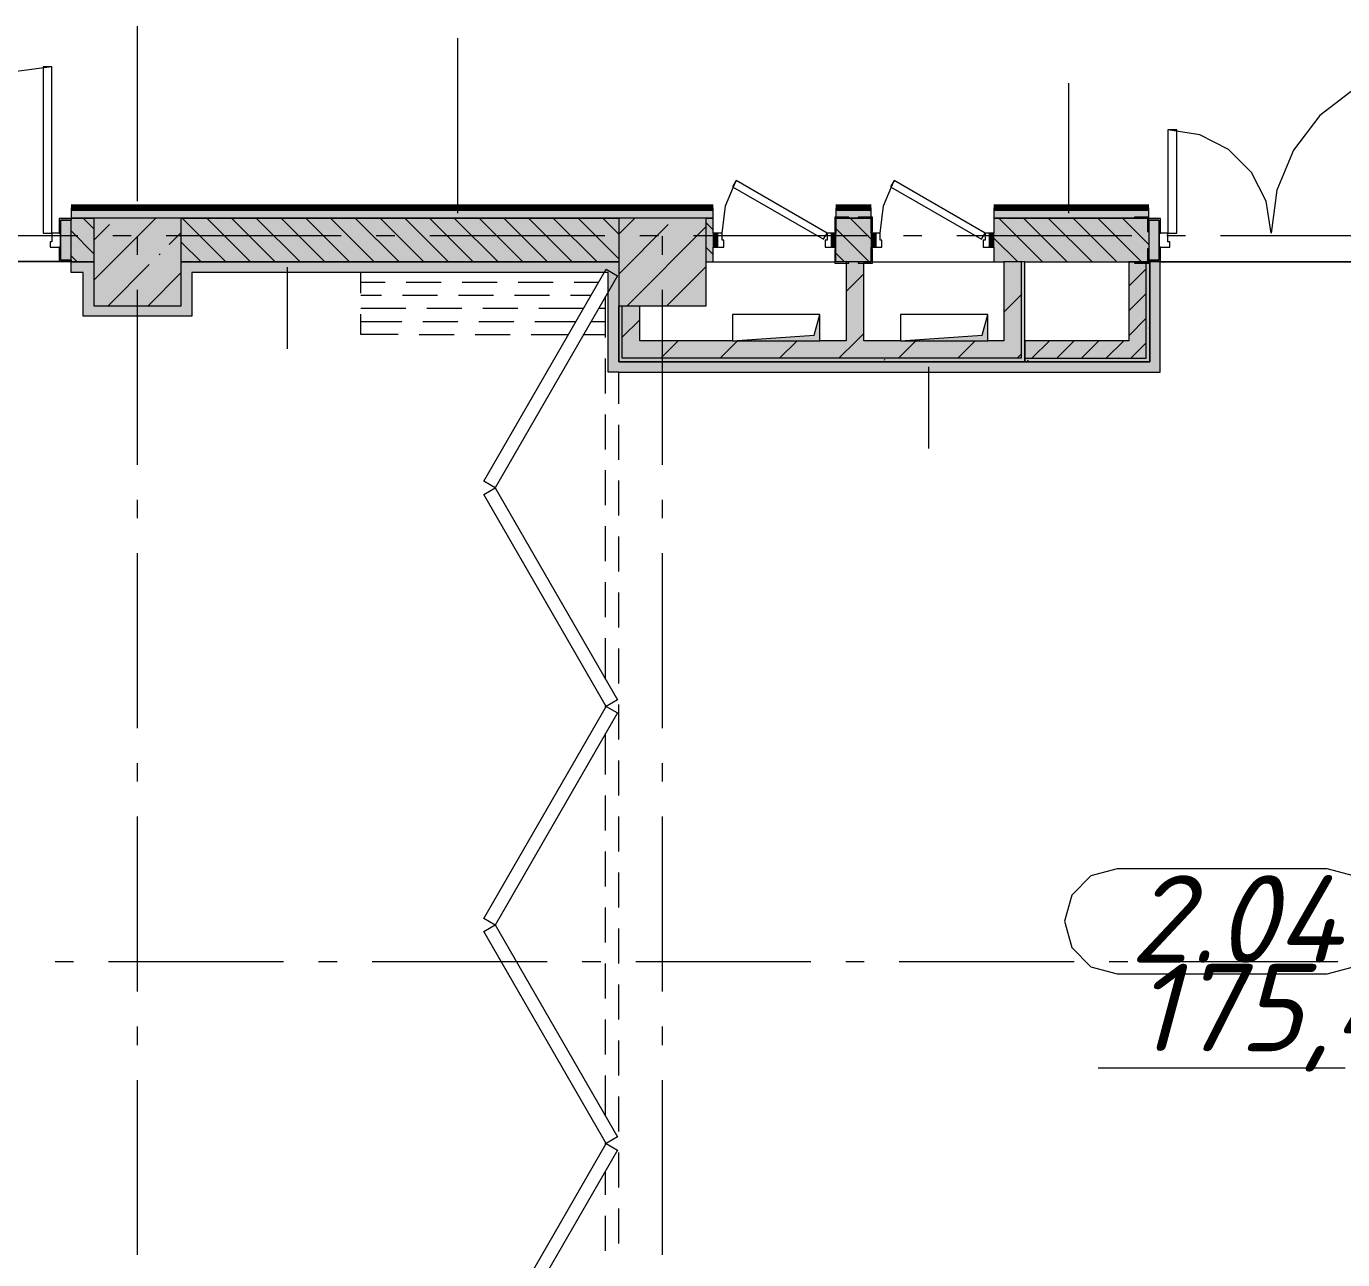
# Model space of a CAD drawing. Header units: millimetres. Extents: x -537608 to 253996, y -217170 to 186033.
# Drawn here: x -340497 to -332975, y -54254 to -47204 of the extents above; entities that cross this region are included whole.
import ezdxf

# ---------------------------------------------------------------- set-up
doc = ezdxf.new("R2010")
doc.units = ezdxf.units.MM
doc.layers.add('16) Лак 1.6м', color=160, linetype='Continuous', lineweight=90)
doc.layers.add('PDF _Геометрия', color=7, linetype='Continuous')
doc.layers.add('PDF _Текст', color=7, linetype='Continuous')
doc.layers.add('PDF _Сплошная заливка', color=7, linetype='Continuous', true_color=0xffffff)
doc.styles.add('PDF ISOCPEUR Italic', font='isocpeui.ttf')

msp = doc.modelspace()

# ---------------------------------------------------------------- hatches: boundary and pattern name
at = {"layer": 'PDF _Сплошная заливка', "true_color": 0xff7d7d, "transparency": 33554559}
h = msp.add_hatch(color=11, dxfattribs=at)
h.paths.add_polyline_path([(-327611.3638, -48300.6672), (-327458.362, -48300.6672), (-327458.362, -48240.6687), (-332323.2166, -48240.6687), (-332323.2166, -48300.6672), (-328111.3659, -48300.6672)], flags=0)
h.paths.add_polyline_path([(-335871.3629, -48300.6672), (-335668.3652, -48300.6672), (-335668.3652, -48240.6687), (-335871.3629, -48240.6687)], flags=0)
h.paths.add_polyline_path([(-334968.3622, -48300.6672), (-334083.2137, -48300.6672), (-334083.2137, -48240.6687), (-334968.3622, -48240.6687)], flags=0)
h.paths.add_polyline_path([(-340241.3696, -48300.6672), (-336571.3659, -48300.6672), (-336571.3659, -48240.6687), (-340241.3696, -48240.6687)], flags=0)
h.paths.add_polyline_path([(-343207.736, -48300.6672), (-342001.3667, -48300.6672), (-342001.3667, -48240.6687), (-349211.37, -48240.6687), (-349211.37, -48300.6672), (-344883.6905, -48300.6672)], flags=0)
h.paths.add_polyline_path([(-350411.3665, -48300.6672), (-350411.3665, -48240.6687), (-351931.3695, -48240.6687), (-351931.3695, -48292.669), (-351926.3661, -48292.669), (-351926.3661, -48300.6672), (-351011.3691, -48300.6672)], flags=0)
h.paths.add_polyline_path([(-353263.4714, -48300.6672), (-353086.3694, -48300.6672), (-353086.3694, -48292.669), (-353081.3659, -48292.669), (-353081.3659, -48240.6687), (-353861.3726, -48240.6687), (-353861.3726, -48292.669), (-353856.3692, -48292.669), (-353856.3692, -48300.6672)], flags=0)
h.paths.add_polyline_path([(-355016.3724, -48300.6672), (-355016.3724, -48292.669), (-355011.369, -48292.669), (-355011.369, -48240.6687), (-355846.0263, -48240.6687), (-355846.0263, -48300.6672), (-355511.3711, -48300.6672)], flags=0)
at = {"layer": 'PDF _Сплошная заливка', "transparency": 33554559}
h = msp.add_hatch(color=256, dxfattribs=at)
h.paths.add_polyline_path([(-332321.2186, -48550.6683), (-331111.3615, -48550.6683), (-331111.3615, -48300.6672), (-332321.2186, -48303.029), (-332323.2166, -48550.6683)], flags=0)
h.paths.add_polyline_path([(-334085.2203, -48550.6683), (-334085.2203, -48548.6682), (-334085.2203, -48300.6672), (-334968.3622, -48300.6672), (-334968.3622, -48550.6683), (-334791.3635, -48550.6683)], flags=0)
h.paths.add_polyline_path([(-335668.3652, -48550.6683), (-335668.3652, -48300.6672), (-335871.3629, -48300.6672), (-335871.3629, -48550.6683), (-335711.364, -48550.6683)], flags=0)
h.paths.add_polyline_path([(-336571.3659, -48550.6683), (-336571.3659, -48300.6672), (-336611.3678, -48304.0236), (-336611.3678, -48550.6683)], flags=0)
h.paths.add_polyline_path([(-337111.3699, -48550.6683), (-337111.3699, -48300.6672), (-339611.3634, -48300.6672), (-339611.3634, -48550.6683), (-338179.864, -48550.6683)], flags=0)
h.paths.add_polyline_path([(-340239.363, -48550.6683), (-340111.3655, -48550.6683), (-340111.3655, -48300.6672), (-340239.363, -48304.5145), (-340241.3696, -48550.6683)], flags=0)
h.paths.add_polyline_path([(-342003.3647, -48550.6683), (-342003.3647, -48548.6682), (-342003.3647, -48300.6672), (-345611.3719, -48300.6672), (-345611.3719, -48550.6683), (-342369.7545, -48550.6683)], flags=0)
at = {"layer": 'PDF _Сплошная заливка', "true_color": 0xff7d7d, "transparency": 33554559}
h = msp.add_hatch(color=11, dxfattribs=at)
h.paths.add_polyline_path([(-340111.3655, -48610.669), (-340111.3655, -48550.6683), (-340241.3696, -48550.6683), (-340241.3696, -48610.669), (-340171.3641, -48610.669)], flags=0)
h.paths.add_polyline_path([(-342646.1336, -48610.669), (-342001.3667, -48610.669), (-342001.3667, -48550.6683), (-342646.1336, -48550.6683)], flags=0)
for points in [[(-337171.3685, -48610.669), (-337111.3699, -48610.669), (-337111.3699, -48550.6683), (-339551.3649, -48550.6683), (-339551.3649, -48610.669), (-338179.864, -48610.669)], [(-334017.3075, -49180.668), (-334017.3075, -49120.6673), (-337111.3699, -49120.6673), (-337111.3699, -49180.668), (-334827.9551, -49180.668)]]:
    msp.add_hatch(color=11, dxfattribs=at).paths.add_polyline_path(points)
at = {"layer": 'PDF _Сплошная заливка', "transparency": 33554559}
for points in [[(-334811.3688, -49000.668), (-334811.3688, -48550.6683), (-334911.3692, -48550.6683), (-334911.3692, -49000.668), (-334827.9551, -49000.668)], [(-334097.3112, -49100.6685), (-334077.306, -49100.6685), (-334077.306, -48550.6683), (-334097.3112, -48550.6683), (-334097.3112, -49000.668)], [(-334811.3688, -49100.6685), (-334811.3688, -49000.668), (-337091.3647, -49000.668), (-337091.3647, -49100.6685), (-334827.9551, -49100.6685)], [(-334791.3635, -49120.6673), (-334791.3635, -49100.6685), (-337111.3699, -49100.6685), (-337111.3699, -49120.6673), (-334827.9551, -49120.6673)]]:
    msp.add_hatch(color=256, dxfattribs=at).paths.add_polyline_path(points)

# ---------------------------------------------------------------- linework, layer by layer
at = {"layer": '16) Лак 1.6м'}
for p, q in [((-336571.3659, -48240.6687), (-340241.3696, -48240.6687)), ((-335668.3652, -48240.6687), (-335871.3629, -48240.6687)), ((-334083.2137, -48240.6687), (-334968.3622, -48240.6687))]:
    msp.add_line(p, q, dxfattribs=at)
at = {"layer": 'PDF _Геометрия', "color": 253, "lineweight": 9, "true_color": 0xaaaaaa}
for p, q in [((-339861.3645, -48203.5001), (-339861.3645, -47203.5001)), ((-340202.7197, -48400.6676), (-341202.7154, -48400.6676)), ((-339896.8882, -48400.6676), (-340002.7189, -48400.6676)), ((-339861.3645, -48509.3337), (-339861.3645, -48403.5009)), ((-338696.8831, -48400.6676), (-339696.8874, -48400.6676)), ((-338391.0516, -48400.6676), (-338496.8822, -48400.6676)), ((-337191.0465, -48400.6676), (-338191.0507, -48400.6676)), ((-336885.215, -48400.6676), (-336991.0543, -48400.6676)), ((-336861.3689, -48509.3337), (-336861.3689, -48403.5009)), ((-335685.2185, -48400.6676), (-336685.2142, -48400.6676)), ((-335379.387, -48400.6676), (-335485.2176, -48400.6676)), ((-334179.3819, -48400.6676), (-335179.3861, -48400.6676)), ((-333873.5504, -48400.6676), (-333979.3811, -48400.6676)), ((-332673.5453, -48400.6676), (-333673.5496, -48400.6676)), ((-334083.2137, -48550.6683), (-334075.2133, -48550.6683)), ((-339861.3645, -49709.3345), (-339861.3645, -48709.3324)), ((-336861.3689, -49709.3345), (-336861.3689, -48709.3324)), ((-335962.1057, -48850.6674), (-336462.0992, -48850.6674)), ((-336462.0992, -48850.6674), (-336462.0992, -49000.668)), ((-335994.6066, -48968.1692), (-335962.1057, -48850.6674)), ((-335962.1057, -49000.668), (-335962.1057, -48850.6674)), ((-335002.1033, -48850.6674), (-335502.1054, -48850.6674)), ((-335502.1054, -48850.6674), (-335502.1054, -49000.668)), ((-335034.6043, -48968.1692), (-335002.1033, -48850.6674)), ((-335002.1033, -49000.668), (-335002.1033, -48850.6674)), ((-336462.0992, -49000.668), (-335994.6066, -48968.1692)), ((-336462.0992, -49000.668), (-335962.1057, -49000.668)), ((-335502.1054, -49000.668), (-335034.6043, -48968.1692)), ((-335502.1054, -49000.668), (-335002.1033, -49000.668)), ((-339861.3645, -50015.166), (-339861.3645, -49909.3354)), ((-336861.3689, -50015.166), (-336861.3689, -49909.3354)), ((-339861.3645, -51215.1668), (-339861.3645, -50215.1668)), ((-336861.3689, -51215.1668), (-336861.3689, -50215.1668)), ((-339861.3645, -51521.0026), (-339861.3645, -51415.1677)), ((-336861.3689, -51521.0026), (-336861.3689, -51415.1677)), ((-339861.3645, -52720.9992), (-339861.3645, -51720.9992)), ((-336861.3689, -52720.9992), (-336861.3689, -51720.9992)), ((-334263.5624, -52019.6398), (-334413.5631, -52059.8311)), ((-333063.5659, -52019.6398), (-334263.5624, -52019.6398)), ((-332913.5653, -52059.8311), (-333063.5659, -52019.6398)), ((-334413.5631, -52059.8311), (-334523.3723, -52169.6404)), ((-334523.3723, -52169.6404), (-334563.5637, -52319.6411)), ((-334563.5637, -52319.6411), (-334523.3723, -52469.6417)), ((-334523.3723, -52469.6417), (-334413.5631, -52579.4467)), ((-340226.4625, -52550.6703), (-340332.2931, -52550.6703)), ((-339026.466, -52550.6703), (-340026.4617, -52550.6703)), ((-338720.6259, -52550.6703), (-338826.4651, -52550.6703)), ((-337520.6294, -52550.6703), (-338520.6336, -52550.6703)), ((-337214.7979, -52550.6703), (-337320.6285, -52550.6703)), ((-336014.7928, -52550.6703), (-337014.7971, -52550.6703)), ((-335708.9613, -52550.6703), (-335814.7919, -52550.6703)), ((-334508.9648, -52550.6703), (-335508.9604, -52550.6703)), ((-334203.1246, -52550.6703), (-334308.9639, -52550.6703)), ((-333003.1282, -52550.6703), (-334003.1325, -52550.6703)), ((-334413.5631, -52579.4467), (-334263.5624, -52619.6424)), ((-334263.5624, -52619.6424), (-333063.5659, -52619.6424)), ((-333063.5659, -52619.6424), (-332913.5653, -52579.4467)), ((-339861.3645, -53026.835), (-339861.3645, -52921)), ((-336861.3689, -53026.835), (-336861.3689, -52921)), ((-334372.6052, -53157.6743), (-332959.6901, -53157.6743)), ((-339861.3645, -54226.8357), (-339861.3645, -53226.8358)), ((-336861.3689, -54226.8357), (-336861.3689, -53226.8358))]:
    msp.add_line(p, q, dxfattribs=at)
at = {"layer": 'PDF _Геометрия', "lineweight": 9}
for p, q in [((-338031.0346, -48270.668), (-338031.0346, -47270.668)), ((-340351.3683, -47435.6683), (-340597.2443, -47468.0379)), ((-340351.3683, -47435.6683), (-340401.3685, -47435.6683)), ((-340401.3685, -47435.6683), (-340401.3685, -48385.668)), ((-340351.3683, -48385.668), (-340351.3683, -47435.6683)), ((-334539.0975, -48270.668), (-334539.0975, -47527.6554)), ((-332908.2173, -47562.9444), (-333104.9715, -47713.9161)), ((-333104.9715, -47713.9161), (-333255.9453, -47910.6681)), ((-333973.215, -47795.6681), (-333973.215, -48385.668)), ((-333923.2148, -47795.6681), (-333973.215, -47795.6681)), ((-333790.8942, -47824.5456), (-333973.215, -47795.6681)), ((-333923.2148, -48385.668), (-333923.2148, -47795.6681)), ((-333626.4257, -47908.3472), (-333790.8942, -47824.5456)), ((-333495.8964, -48038.8744), (-333626.4257, -47908.3472)), ((-333255.9453, -47910.6681), (-333350.8475, -48139.7898)), ((-333412.0948, -48203.3472), (-333495.8964, -48038.8744)), ((-336500.9213, -48230.3776), (-336440.983, -48085.6689)), ((-336440.983, -48085.6689), (-336460.9797, -48120.3099)), ((-336460.9797, -48120.3099), (-335941.3684, -48420.309)), ((-335921.3631, -48385.668), (-336440.983, -48085.6689)), ((-335597.9205, -48230.3776), (-335537.9822, -48085.6689)), ((-335537.9822, -48085.6689), (-335557.9789, -48120.3099)), ((-335557.9789, -48120.3099), (-335038.3677, -48420.309)), ((-335018.3624, -48385.668), (-335537.9822, -48085.6689)), ((-333350.8475, -48139.7898), (-333383.2193, -48385.668)), ((-333383.2193, -48385.668), (-333412.0948, -48203.3472)), ((-340241.3696, -48240.6687), (-340241.3696, -48300.6672)), ((-336571.3659, -48300.6672), (-336571.3659, -48240.6687)), ((-336521.3657, -48385.668), (-336500.9213, -48230.3776)), ((-335871.3629, -48240.6687), (-335871.3629, -48300.6672)), ((-335668.3652, -48300.6672), (-335668.3652, -48240.6687)), ((-335618.3649, -48385.668), (-335597.9205, -48230.3776)), ((-334968.3622, -48240.6687), (-334968.3622, -48300.6672)), ((-334083.2137, -48300.6672), (-334083.2137, -48240.6687)), ((-340239.363, -48302.6673), (-340309.3685, -48302.6673)), ((-340309.3685, -48302.6673), (-340309.3685, -48385.668)), ((-340301.3681, -48385.668), (-340301.3681, -48310.6677)), ((-340301.3681, -48310.6677), (-340239.363, -48310.6677)), ((-340241.3696, -48310.6677), (-340301.3681, -48310.6677)), ((-340301.3681, -48310.6677), (-340301.3681, -48540.6678)), ((-340241.3696, -48300.6672), (-340111.3655, -48300.6672)), ((-340111.3655, -48300.6672), (-340241.3696, -48300.6672)), ((-340241.3696, -48540.6678), (-340241.3696, -48310.6677)), ((-340239.363, -48310.6677), (-340239.363, -48302.6673)), ((-340111.3655, -48361.9059), (-340172.6042, -48300.6672)), ((-340111.3655, -48654.3782), (-339757.6524, -48300.6672)), ((-339611.3634, -48300.6672), (-340111.3655, -48300.6672)), ((-340111.3655, -48300.6672), (-340111.3655, -48800.6672)), ((-340111.3655, -48426.2792), (-340022.1902, -48337.0995)), ((-339611.3634, -48800.6672), (-339611.3634, -48300.6672)), ((-337111.3699, -48300.6672), (-339611.3634, -48300.6672)), ((-339611.3634, -48300.6672), (-337111.3699, -48300.6672)), ((-339356.9186, -48550.6683), (-339606.9198, -48300.6672)), ((-339215.4954, -48550.6683), (-339465.4965, -48300.6672)), ((-339074.0721, -48550.6683), (-339324.0732, -48300.6672)), ((-338932.6574, -48550.6683), (-339182.6499, -48300.6672)), ((-338791.2342, -48550.6683), (-339041.2353, -48300.6672)), ((-338649.8109, -48550.6683), (-338899.812, -48300.6672)), ((-338508.3876, -48550.6683), (-338758.3887, -48300.6672)), ((-338366.9644, -48550.6683), (-338616.9654, -48300.6672)), ((-338225.5497, -48550.6683), (-338475.5508, -48300.6672)), ((-338084.1264, -48550.6683), (-338334.1275, -48300.6672)), ((-337942.7032, -48550.6683), (-338192.7042, -48300.6672)), ((-337801.2799, -48550.6683), (-338051.281, -48300.6672)), ((-337659.8653, -48550.6683), (-337909.8577, -48300.6672)), ((-337518.442, -48550.6683), (-337768.443, -48300.6672)), ((-337377.0187, -48550.6683), (-337627.0197, -48300.6672)), ((-337235.5954, -48550.6683), (-337485.5965, -48300.6672)), ((-337111.3699, -48533.4769), (-337344.1732, -48300.6672)), ((-337111.3699, -48392.0558), (-337202.7585, -48300.6672)), ((-337111.3699, -48391.5607), (-337020.4722, -48300.6672)), ((-336611.3678, -48300.6672), (-337111.3699, -48300.6672)), ((-337111.3699, -48300.6672), (-337111.3699, -48800.6672)), ((-337111.3699, -48619.6597), (-336828.8076, -48337.0995)), ((-337064.2806, -48800.6672), (-336611.3678, -48347.7566)), ((-336611.3678, -48800.6672), (-336611.3678, -48300.6672)), ((-336571.3659, -48300.6672), (-336611.3678, -48300.6672)), ((-336611.3678, -48300.6672), (-336571.3659, -48300.6672)), ((-336571.3659, -48366.3711), (-336611.3678, -48326.3713)), ((-336571.3659, -48385.668), (-336571.3659, -48300.6672)), ((-335668.3652, -48300.6672), (-335871.3629, -48300.6672)), ((-335871.3629, -48300.6672), (-335871.3629, -48385.668)), ((-335871.3629, -48300.6672), (-335668.3652, -48300.6672)), ((-335679.9653, -48550.6683), (-335871.3629, -48359.2641)), ((-335668.3652, -48420.843), (-335788.5431, -48300.6672)), ((-335668.3652, -48385.668), (-335668.3652, -48300.6672)), ((-334968.3622, -48300.6672), (-334083.2137, -48300.6672)), ((-334083.2137, -48300.6672), (-334968.3622, -48300.6672)), ((-334968.3622, -48300.6672), (-334968.3622, -48385.668)), ((-334690.011, -48550.6683), (-334940.0121, -48300.6672)), ((-334548.5877, -48550.6683), (-334798.5888, -48300.6672)), ((-334407.1731, -48550.6683), (-334657.1656, -48300.6672)), ((-334265.7498, -48550.6683), (-334515.7509, -48300.6672)), ((-334124.3265, -48550.6683), (-334374.3276, -48300.6672)), ((-334083.2137, -48450.3557), (-334232.9044, -48300.6672)), ((-334085.2203, -48306.9344), (-334091.4811, -48300.6672)), ((-334015.2148, -48302.6673), (-334085.2203, -48302.6673)), ((-334085.2203, -48302.6673), (-334085.2203, -48310.6677)), ((-334085.2203, -48310.6677), (-334023.2152, -48310.6677)), ((-334023.2152, -48310.6677), (-334083.2137, -48310.6677)), ((-334083.2137, -48310.6677), (-334083.2137, -48540.6678)), ((-334023.2152, -48310.6677), (-334023.2152, -48385.668)), ((-334023.2152, -48540.6678), (-334023.2152, -48310.6677)), ((-334015.2148, -48385.668), (-334015.2148, -48302.6673)), ((-340401.3685, -48385.668), (-340351.3683, -48385.668)), ((-340351.3683, -48435.6682), (-340361.3666, -48435.6682)), ((-340361.3666, -48435.6682), (-340361.3666, -48465.6675)), ((-340351.3683, -48385.668), (-340351.3683, -48435.6682)), ((-340301.3681, -48385.668), (-340351.3683, -48385.668)), ((-340309.3685, -48385.668), (-340301.3681, -48385.668)), ((-340301.3681, -48465.6675), (-340301.3681, -48385.668)), ((-340111.3655, -48503.327), (-340241.3696, -48373.3272)), ((-339680.0427, -48451.148), (-339611.3634, -48382.4773)), ((-339498.3419, -48550.6683), (-339611.3634, -48437.6403)), ((-336546.3658, -48385.668), (-336571.3659, -48385.668)), ((-336571.3659, -48385.668), (-336571.3659, -48465.6675)), ((-336521.3657, -48385.668), (-336546.3658, -48385.668)), ((-336546.3658, -48385.668), (-336546.3658, -48465.6675)), ((-336546.3658, -48465.6675), (-336546.3658, -48385.668)), ((-336521.3657, -48425.6677), (-336521.3657, -48385.668)), ((-336511.3674, -48425.6677), (-336521.3657, -48425.6677)), ((-336511.3674, -48465.6675), (-336511.3674, -48425.6677)), ((-335941.3684, -48420.309), (-335921.3631, -48385.668)), ((-335921.3631, -48425.6677), (-335931.3701, -48425.6677)), ((-335931.3701, -48425.6677), (-335931.3701, -48465.6675)), ((-335921.3631, -48385.668), (-335921.3631, -48425.6677)), ((-335896.363, -48385.668), (-335921.3631, -48385.668)), ((-335896.363, -48465.6675), (-335896.363, -48385.668)), ((-335871.3629, -48385.668), (-335896.363, -48385.668)), ((-335896.363, -48385.668), (-335896.363, -48465.6675)), ((-335871.3629, -48465.6675), (-335871.3629, -48385.668)), ((-335643.365, -48385.668), (-335668.3652, -48385.668)), ((-335668.3652, -48385.668), (-335668.3652, -48465.6675)), ((-335618.3649, -48385.668), (-335643.365, -48385.668)), ((-335643.365, -48385.668), (-335643.365, -48465.6675)), ((-335643.365, -48465.6675), (-335643.365, -48385.668)), ((-335618.3649, -48425.6677), (-335618.3649, -48385.668)), ((-335608.3667, -48425.6677), (-335618.3649, -48425.6677)), ((-335608.3667, -48465.6675), (-335608.3667, -48425.6677)), ((-335038.3677, -48420.309), (-335018.3624, -48385.668)), ((-335018.3624, -48425.6677), (-335028.3693, -48425.6677)), ((-335028.3693, -48425.6677), (-335028.3693, -48465.6675)), ((-335018.3624, -48385.668), (-335018.3624, -48425.6677)), ((-334993.3623, -48385.668), (-335018.3624, -48385.668)), ((-334993.3623, -48465.6675), (-334993.3623, -48385.668)), ((-334968.3622, -48385.668), (-334993.3623, -48385.668)), ((-334993.3623, -48385.668), (-334993.3623, -48465.6675)), ((-334968.3622, -48465.6675), (-334968.3622, -48385.668)), ((-334831.4343, -48550.6683), (-334968.3622, -48413.7361)), ((-333973.215, -48385.668), (-334023.2152, -48385.668)), ((-334023.2152, -48385.668), (-334023.2152, -48465.6675)), ((-334023.2152, -48385.668), (-334015.2148, -48385.668)), ((-333973.215, -48385.668), (-333923.2148, -48385.668)), ((-333973.215, -48435.6682), (-333973.215, -48385.668)), ((-333963.2167, -48435.6682), (-333973.215, -48435.6682)), ((-333963.2167, -48465.6675), (-333963.2167, -48435.6682)), ((-340361.3666, -48465.6675), (-340301.3681, -48465.6675)), ((-340301.3681, -48465.6675), (-340309.3685, -48465.6675)), ((-340309.3685, -48465.6675), (-340309.3685, -48548.6682)), ((-340301.3681, -48540.6678), (-340301.3681, -48465.6675)), ((-340205.4496, -48550.6683), (-340241.3696, -48514.7484)), ((-339737.0615, -48508.1733), (-339732.325, -48503.4325)), ((-336571.3659, -48507.7922), (-336611.3678, -48467.7924)), ((-336571.3659, -48465.6675), (-336546.3658, -48465.6675)), ((-336571.3659, -48550.6683), (-336571.3659, -48465.6675)), ((-336546.3658, -48465.6675), (-336511.3674, -48465.6675)), ((-335931.3701, -48465.6675), (-335896.363, -48465.6675)), ((-335896.363, -48465.6675), (-335871.3629, -48465.6675)), ((-335871.3629, -48550.6683), (-335871.3629, -48465.6675)), ((-335821.38, -48550.6683), (-335871.3629, -48500.6853)), ((-335668.3652, -48465.6675), (-335643.365, -48465.6675)), ((-335668.3652, -48550.6683), (-335668.3652, -48465.6675)), ((-335643.365, -48465.6675), (-335608.3667, -48465.6675)), ((-335028.3693, -48465.6675), (-334993.3623, -48465.6675)), ((-334993.3623, -48465.6675), (-334968.3622, -48465.6675)), ((-334968.3622, -48465.6675), (-334968.3622, -48550.6683)), ((-334023.2152, -48465.6675), (-333963.2167, -48465.6675)), ((-334015.2148, -48465.6675), (-334023.2152, -48465.6675)), ((-334023.2152, -48465.6675), (-334023.2152, -48540.6678)), ((-334015.2148, -48548.6682), (-334015.2148, -48465.6675)), ((-340309.3685, -48548.6682), (-340239.363, -48548.6682)), ((-340239.363, -48540.6678), (-340301.3681, -48540.6678)), ((-340301.3681, -48540.6678), (-340241.3696, -48540.6678)), ((-340241.3696, -48610.669), (-340241.3696, -48550.6683)), ((-340241.3696, -48550.6683), (-340111.3655, -48550.6683)), ((-340111.3655, -48550.6683), (-340241.3696, -48550.6683)), ((-340239.363, -48548.6682), (-340239.363, -48540.6678)), ((-340029.5619, -48800.6672), (-339794.089, -48565.1986)), ((-339551.3649, -48550.6683), (-339611.3634, -48550.6683)), ((-339611.3634, -48550.6683), (-339551.3649, -48550.6683)), ((-339551.3649, -48550.6683), (-337111.3699, -48550.6683)), ((-337111.3699, -48550.6683), (-339551.3649, -48550.6683)), ((-339005.9095, -48580.6676), (-339005.9095, -49046.8188)), ((-337883.1697, -49804.0731), (-337183.0203, -48591.7229)), ((-337183.0203, -48591.7229), (-337118.0786, -48629.2296)), ((-336836.1793, -48800.6672), (-336611.3678, -48575.8557)), ((-336611.3678, -48550.6683), (-336571.3659, -48550.6683)), ((-335811.3644, -48550.6683), (-335871.3629, -48550.6683)), ((-335711.364, -48550.6683), (-335811.3644, -48550.6683)), ((-335811.3644, -48550.6683), (-335811.3644, -49000.668)), ((-335711.364, -49000.668), (-335711.364, -48550.6683)), ((-335711.364, -48550.6683), (-335668.3652, -48550.6683)), ((-334968.3622, -48550.6683), (-334911.3692, -48550.6683)), ((-334811.3688, -48550.6683), (-334911.3692, -48550.6683)), ((-334911.3692, -48550.6683), (-334911.3692, -49000.668)), ((-334791.3635, -48550.6683), (-334811.3688, -48550.6683)), ((-334811.3688, -48550.6683), (-334811.3688, -49000.668)), ((-334791.3635, -48550.6683), (-334083.2137, -48550.6683)), ((-334791.3635, -49000.668), (-334791.3635, -48550.6683)), ((-334097.3112, -48550.6683), (-334197.3117, -48550.6683)), ((-334197.3117, -48550.6683), (-334197.3117, -49000.668)), ((-334197.3117, -48689.1829), (-334097.3112, -48589.1825)), ((-334077.306, -48550.6683), (-334097.3112, -48550.6683)), ((-334097.3112, -49000.668), (-334097.3112, -48550.6683)), ((-334085.2203, -48540.6678), (-334085.2203, -48548.6682)), ((-334023.2152, -48540.6678), (-334085.2203, -48540.6678)), ((-334085.2203, -48548.6682), (-334015.2148, -48548.6682)), ((-334083.2137, -48540.6678), (-334023.2152, -48540.6678)), ((-334077.306, -49000.668), (-334077.306, -48550.6683)), ((-334017.3075, -48550.6683), (-334077.306, -48550.6683)), ((-334077.306, -48550.6683), (-334077.306, -49120.6673)), ((-334017.3075, -49120.6673), (-334017.3075, -48550.6683)), ((-340171.3641, -48610.669), (-340241.3696, -48610.669)), ((-340171.3641, -48860.6679), (-340171.3641, -48610.669)), ((-339801.4607, -48800.6672), (-339611.3634, -48610.5764)), ((-337171.3685, -48610.669), (-339551.3649, -48610.669)), ((-339551.3649, -48610.669), (-339551.3649, -48800.6672)), ((-338585.5237, -48728.0825), (-338585.5237, -48610.669)), ((-338585.5237, -48665.4982), (-338445.5731, -48665.4982)), ((-338325.576, -48665.4982), (-338125.5751, -48665.4982)), ((-338005.578, -48665.4982), (-337805.5772, -48665.4982)), ((-337118.0786, -48629.2296), (-337818.2193, -49841.5819)), ((-337685.5801, -48665.4982), (-337485.5793, -48665.4982)), ((-337365.5736, -48665.4982), (-337225.6315, -48665.4982)), ((-337171.3685, -49180.668), (-337171.3685, -48610.669)), ((-335811.3644, -48719.32), (-335711.364, -48619.3196)), ((-338585.5237, -48740.4986), (-338467.2317, -48740.4986)), ((-338347.2347, -48740.4986), (-338147.2339, -48740.4986)), ((-338027.2368, -48740.4986), (-337827.2359, -48740.4986)), ((-337707.2302, -48740.4986), (-337507.2294, -48740.4986)), ((-337387.2324, -48740.4986), (-337268.9404, -48740.4986)), ((-334911.3692, -48837.5538), (-334811.3688, -48737.5534)), ((-334197.3117, -48830.604), (-334097.3112, -48730.6036)), ((-340111.3655, -48800.6672), (-339611.3634, -48800.6672)), ((-339551.3649, -48800.6672), (-339551.3649, -48860.6679)), ((-338585.5237, -48815.4989), (-338328.8915, -48815.4989)), ((-338208.8858, -48815.4989), (-338008.8936, -48815.4989)), ((-337888.8879, -48815.4989), (-337688.887, -48815.4989)), ((-337568.89, -48815.4989), (-337312.2578, -48815.4989)), ((-337225.6488, -48815.4989), (-337186.3703, -48815.4989)), ((-337186.3703, -48981.5799), (-337186.3703, -48747.4806)), ((-337111.3699, -48800.6672), (-336611.3678, -48800.6672)), ((-337111.3699, -49000.668), (-337111.3699, -48800.6672)), ((-337111.3699, -48800.6672), (-337111.3699, -49120.6673)), ((-337091.3647, -49000.668), (-337091.3647, -48800.6672)), ((-336991.3643, -49000.668), (-336991.3643, -48800.6672)), ((-340111.3655, -48860.6679), (-340171.3641, -48860.6679)), ((-339551.3649, -48860.6679), (-340111.3655, -48860.6679)), ((-338585.5237, -48965.4974), (-338585.5237, -48848.0839)), ((-338585.5237, -48890.4971), (-338350.5503, -48890.4971)), ((-338230.5446, -48890.4971), (-338030.5437, -48890.4971)), ((-337910.5466, -48890.4971), (-337710.5458, -48890.4971)), ((-337590.5488, -48890.4971), (-337355.5667, -48890.4971)), ((-337268.9576, -48890.4971), (-337186.3703, -48890.4971)), ((-337091.3647, -48981.0869), (-336991.3643, -48881.0865)), ((-334197.3117, -48972.0251), (-334097.3112, -48872.0269)), ((-338372.2003, -48965.4974), (-338585.5237, -48965.4974)), ((-338252.2033, -48965.4974), (-338052.2024, -48965.4974)), ((-337932.2054, -48965.4974), (-337732.2045, -48965.4974)), ((-337612.1988, -48965.4974), (-337398.8841, -48965.4974)), ((-337312.2751, -48965.4974), (-337186.3703, -48965.4974)), ((-335753.3035, -49000.668), (-335711.364, -48958.7328)), ((-337111.3699, -49100.6685), (-337111.3699, -49000.668)), ((-337091.3647, -49100.6685), (-337091.3647, -49000.668)), ((-336462.0992, -49000.668), (-336991.3643, -49000.668)), ((-336871.5394, -49100.6685), (-336771.539, -49000.668)), ((-336532.1219, -49100.6685), (-336432.1214, -49000.668)), ((-336192.7129, -49100.6685), (-336092.7125, -49000.668)), ((-335811.3644, -49000.668), (-335962.1057, -49000.668)), ((-335853.304, -49100.6685), (-335753.3035, -49000.668)), ((-335502.1054, -49000.668), (-335711.364, -49000.668)), ((-335513.895, -49100.6685), (-335413.8946, -49000.668)), ((-335174.4774, -49100.6685), (-335074.477, -49000.668)), ((-334911.3692, -49000.668), (-335002.1033, -49000.668)), ((-334811.3688, -49000.668), (-334811.3688, -49100.6685)), ((-334197.3117, -49000.668), (-334791.3635, -49000.668)), ((-334791.3635, -49000.668), (-334791.3635, -49100.6685)), ((-334791.3635, -49100.6685), (-334791.3635, -49000.668)), ((-334750.2162, -49100.6685), (-334650.2158, -49000.668)), ((-334608.793, -49100.6685), (-334508.7925, -49000.668)), ((-334467.3697, -49100.6685), (-334367.3692, -49000.668)), ((-334325.955, -49100.6685), (-334225.9546, -49000.668)), ((-334184.5318, -49100.6685), (-334097.3112, -49013.448)), ((-334097.3112, -49100.6685), (-334097.3112, -49000.668)), ((-334077.306, -49100.6685), (-334077.306, -49000.668)), ((-337186.3703, -49301.5801), (-337186.3703, -49101.5813)), ((-337111.3699, -49120.6673), (-337111.3699, -49100.6685)), ((-334811.3688, -49100.6685), (-337091.3647, -49100.6685)), ((-334835.0685, -49100.6685), (-334811.3688, -49076.9666)), ((-334791.3635, -49100.6685), (-334791.3635, -49120.6673)), ((-334791.3635, -49100.6685), (-334097.3112, -49100.6685)), ((-334791.3635, -49120.6673), (-334791.3635, -49100.6685)), ((-334077.306, -49120.6673), (-334077.306, -49100.6685)), ((-337111.3699, -49180.668), (-337171.3685, -49180.668)), ((-334791.3635, -49120.6673), (-337111.3699, -49120.6673)), ((-337111.3699, -49120.6673), (-334791.3635, -49120.6673)), ((-337111.3699, -49360.6679), (-337111.3699, -49180.668)), ((-337111.3699, -49180.668), (-334017.3075, -49180.668)), ((-335341.65, -49150.6687), (-335341.65, -49616.8178)), ((-334791.3635, -49120.6673), (-334077.306, -49120.6673)), ((-334077.306, -49120.6673), (-334791.3635, -49120.6673)), ((-334017.3075, -49180.668), (-334017.3075, -49120.6673)), ((-337186.3703, -49621.5801), (-337186.3703, -49421.5814)), ((-337111.3699, -49680.668), (-337111.3699, -49480.6692)), ((-337186.3703, -49941.5824), (-337186.3703, -49741.5815)), ((-337818.2193, -49841.5819), (-337883.1697, -49804.0731)), ((-337883.1697, -49879.0864), (-337818.2193, -49841.5819)), ((-337818.2193, -49841.5819), (-337118.0786, -51053.9321)), ((-337111.3699, -50000.668), (-337111.3699, -49800.6693)), ((-337183.0203, -51091.4409), (-337883.1697, -49879.0864)), ((-337186.3703, -50261.5802), (-337186.3703, -50061.5794)), ((-337111.3699, -50320.6703), (-337111.3699, -50120.6694)), ((-337186.3703, -50581.5825), (-337186.3703, -50381.5816)), ((-337111.3699, -50640.6681), (-337111.3699, -50440.6673)), ((-337186.3703, -50935.6789), (-337186.3703, -50701.5796)), ((-337111.3699, -50960.6704), (-337111.3699, -50760.6695)), ((-337118.0786, -51053.9321), (-337183.0203, -51091.4409)), ((-337883.1697, -52303.4164), (-337183.0203, -51091.0663)), ((-337118.0786, -51128.575), (-337818.2193, -52340.9252)), ((-337186.3703, -51096.8577), (-337186.3703, -51085.6494)), ((-337183.0203, -51091.0663), (-337118.0786, -51128.575)), ((-337111.3699, -51280.6683), (-337111.3699, -51080.6675)), ((-337186.3703, -51480.3979), (-337186.3703, -51246.8282)), ((-337111.3699, -51600.6705), (-337111.3699, -51400.6697)), ((-337186.3703, -51800.4001), (-337186.3703, -51600.3993)), ((-337111.3699, -51920.6685), (-337111.3699, -51720.6676)), ((-337186.3703, -52120.3981), (-337186.3703, -51920.3972)), ((-337111.3699, -52240.6707), (-337111.3699, -52040.6699)), ((-337186.3703, -52440.4003), (-337186.3703, -52240.3995)), ((-337818.2193, -52340.9252), (-337883.1697, -52303.4164)), ((-337883.1697, -52377.379), (-337818.2193, -52339.8702)), ((-337818.2193, -52339.8702), (-337118.0786, -53552.2247)), ((-337183.0203, -53589.7291), (-337883.1697, -52377.379)), ((-337111.3699, -52560.6686), (-337111.3699, -52360.6678)), ((-337186.3703, -52760.3982), (-337186.3703, -52560.3973)), ((-337111.3699, -52880.6708), (-337111.3699, -52680.67)), ((-337186.3703, -53080.4004), (-337186.3703, -52880.3996)), ((-337111.3699, -53200.6688), (-337111.3699, -53000.6679)), ((-337186.3703, -53433.9716), (-337186.3703, -53200.3975)), ((-337111.3699, -53520.671), (-337111.3699, -53320.6702)), ((-337118.0786, -53552.2247), (-337183.0203, -53589.7291)), ((-337883.1697, -54802.764), (-337183.0203, -53590.4138)), ((-337118.0786, -53627.9183), (-337818.2193, -54840.2685)), ((-337186.3703, -53596.2009), (-337186.3703, -53583.942)), ((-337183.0203, -53590.4138), (-337118.0786, -53627.9183)), ((-337111.3699, -53840.6689), (-337111.3699, -53640.6681)), ((-337186.3703, -53883.4223), (-337186.3703, -53746.1715)), ((-337186.3703, -54203.4202), (-337186.3703, -54003.4194)), ((-337111.3699, -54160.6712), (-337111.3699, -53960.6703))]:
    msp.add_line(p, q, dxfattribs=at)
at = {"layer": 'PDF _Геометрия', "color": 253, "lineweight": 20, "true_color": 0xaaaaaa}
for p, q in [((-335796.3626, -48294.6691), (-335877.3654, -48294.6691)), ((-335877.3654, -48294.6691), (-335877.3654, -48375.6675)), ((-335871.3629, -48375.6675), (-335871.3629, -48300.6672)), ((-335871.3629, -48300.6672), (-335796.3626, -48300.6672)), ((-335796.3626, -48300.6672), (-335796.3626, -48294.6691)), ((-335662.3628, -48294.6691), (-335743.3655, -48294.6691)), ((-335743.3655, -48294.6691), (-335743.3655, -48300.6672)), ((-335743.3655, -48300.6672), (-335668.3652, -48300.6672)), ((-335668.3652, -48300.6672), (-335668.3652, -48375.6675)), ((-335662.3628, -48375.6675), (-335662.3628, -48294.6691)), ((-334083.2137, -48294.6691), (-334164.2165, -48294.6691)), ((-334164.2165, -48294.6691), (-334164.2165, -48300.6672)), ((-334164.2165, -48300.6672), (-334089.2161, -48300.6672)), ((-334089.2161, -48300.6672), (-334089.2161, -48375.6675)), ((-334083.2137, -48302.9257), (-334083.2137, -48294.6691)), ((-335877.3654, -48375.6675), (-335871.3629, -48375.6675)), ((-335668.3652, -48375.6675), (-335662.3628, -48375.6675)), ((-334089.2161, -48375.6675), (-334083.2137, -48375.6675)), ((-335871.3629, -48475.6679), (-335877.3654, -48475.6679)), ((-335877.3654, -48475.6679), (-335877.3654, -48556.6685)), ((-335871.3629, -48550.6683), (-335871.3629, -48475.6679)), ((-335662.3628, -48475.6679), (-335668.3652, -48475.6679)), ((-335668.3652, -48475.6679), (-335668.3652, -48550.6683)), ((-335662.3628, -48556.6685), (-335662.3628, -48475.6679)), ((-334083.2137, -48475.6679), (-334089.2161, -48475.6679)), ((-334089.2161, -48475.6679), (-334089.2161, -48550.6683)), ((-335877.3654, -48556.6685), (-335796.3626, -48556.6685)), ((-335796.3626, -48550.6683), (-335871.3629, -48550.6683)), ((-335796.3626, -48556.6685), (-335796.3626, -48550.6683)), ((-335668.3652, -48550.6683), (-335743.3655, -48550.6683)), ((-335743.3655, -48550.6683), (-335743.3655, -48556.6685)), ((-335743.3655, -48556.6685), (-335662.3628, -48556.6685)), ((-334089.2161, -48550.6683), (-334164.2165, -48550.6683)), ((-334164.2165, -48550.6683), (-334164.2165, -48556.6685)), ((-334164.2165, -48556.6685), (-334083.2137, -48556.6685)), ((-334083.2137, -48556.6685), (-334083.2137, -48548.4098))]:
    msp.add_line(p, q, dxfattribs=at)
at = {"layer": 'PDF _Геометрия', "color": 9, "lineweight": 9, "true_color": 0xc0c0c0}
for p, q in [((-340241.3696, -48550.6683), (-342001.3667, -48550.6683)), ((-341933.3678, -48546.6681), (-340309.3685, -48546.6681)), ((-336571.3659, -48550.6683), (-335877.3654, -48550.6683)), ((-335662.3628, -48550.6683), (-334968.3622, -48550.6683)), ((-332323.2166, -48550.6683), (-334017.3075, -48550.6683)), ((-334017.3075, -48550.6683), (-332323.2166, -48550.6683))]:
    msp.add_line(p, q, dxfattribs=at)
at = {"layer": 'PDF _Геометрия', "color": 8, "lineweight": 9, "true_color": 0x787878}
for p, q in [((-334079.0456, -48925.2737), (-334082.4042, -48931.0802)), ((-335592.1075, -49107.5687), (-335595.4575, -49113.3752)), ((-334772.9945, -49111.2158), (-334776.3445, -49117.0223)), ((-334077.306, -49057.9496), (-334079.0198, -49054.9914)), ((-334393.0497, -49120.6673), (-334393.7817, -49119.4035))]:
    msp.add_line(p, q, dxfattribs=at)
at = {"layer": 'PDF _Сплошная заливка', "color": 7, "lineweight": 35, "true_color": 0xf4f4f4, "transparency": 33554559}
for points in [[(-340241.3696, -48540.6678), (-340241.3696, -48310.6677), (-340301.3681, -48540.6678), (-340301.3681, -48310.6677)], [(-334023.2152, -48540.6678), (-334023.2152, -48310.6677), (-334083.2137, -48540.6678), (-334083.2137, -48310.6677)], [(-336546.3658, -48465.6675), (-336546.3658, -48385.668), (-336571.3659, -48465.6675), (-336571.3659, -48385.668)], [(-335871.3629, -48465.6675), (-335871.3629, -48385.668), (-335896.363, -48465.6675), (-335896.363, -48385.668)], [(-335643.365, -48465.6675), (-335643.365, -48385.668), (-335665.928, -48465.6675), (-335668.3652, -48385.668)], [(-334968.3622, -48465.6675), (-334968.3622, -48385.668), (-334993.3623, -48465.6675), (-334993.3623, -48385.668)]]:
    msp.add_solid(points, dxfattribs=at)
at = {"layer": 'PDF _Сплошная заливка', "lineweight": 35, "transparency": 33554559}
for points in [[(-340111.3655, -48800.6672), (-339611.3634, -48800.6672), (-340111.3655, -48300.6672), (-339611.3634, -48300.6672)], [(-336611.3678, -48800.6672), (-336611.3678, -48300.6672), (-337111.3699, -48800.6672), (-337111.3699, -48300.6672)], [(-335711.364, -49000.668), (-335711.364, -48550.6683), (-335811.3644, -49000.668), (-335811.3644, -48550.6683)], [(-334791.3635, -49100.6685), (-334791.3635, -48550.6683), (-334811.3688, -49100.6685), (-334811.3688, -48550.6683)], [(-334097.3112, -49000.668), (-334097.3112, -48550.6683), (-334197.3117, -49000.668), (-334197.3117, -48550.6683)], [(-337091.3647, -49100.6685), (-337091.3647, -48800.6672), (-337111.3699, -49100.6685), (-337111.3699, -48800.6672)], [(-336991.3643, -49000.668), (-336991.3643, -48800.6672), (-337091.3647, -49000.668), (-337091.3647, -48800.6672)], [(-334791.3635, -49100.6685), (-334097.3112, -49100.6685), (-334791.3635, -49000.668), (-334097.3112, -49000.668)], [(-334791.3635, -49120.6673), (-334077.306, -49120.6673), (-334791.3635, -49100.6685), (-334077.306, -49100.6685)]]:
    msp.add_solid(points, dxfattribs=at)
at = {"layer": 'PDF _Сплошная заливка', "color": 11, "lineweight": 35, "true_color": 0xff7d7d, "transparency": 33554559}
for points in [[(-339551.3649, -48800.6672), (-339551.3649, -48550.6683), (-339611.3634, -48800.6672), (-339611.3634, -48550.6683)], [(-334017.3075, -49120.6673), (-334017.3075, -48550.6683), (-334077.306, -49120.6673), (-334077.306, -48550.6683)], [(-340111.3655, -48860.6679), (-340111.3655, -48610.669), (-340171.3641, -48860.6679), (-340171.3641, -48610.669)], [(-337111.3699, -49180.668), (-337111.3699, -48610.669), (-337171.3685, -49180.668), (-337171.3685, -48610.669)], [(-340111.3655, -48860.6679), (-339551.3649, -48860.6679), (-340111.3655, -48800.6672), (-339551.3649, -48800.6672)]]:
    msp.add_solid(points, dxfattribs=at)
at = {"layer": 'PDF _Сплошная заливка', "color": 254, "lineweight": 35, "true_color": 0xe2e2e2, "transparency": 33554559}
for points in [[(-336462.0992, -49000.668), (-335962.1057, -49000.668), (-335994.6066, -48968.1692), (-335962.1057, -48850.6674)], [(-335002.1033, -49000.668), (-335002.1033, -48850.6674), (-335502.1054, -49000.668), (-335034.6043, -48968.1692)]]:
    msp.add_solid(points, dxfattribs=at)

# ---------------------------------------------------------------- texts
at = {"layer": 'PDF _Текст', "char_height": 500, "attachment_point": 4, "style": 'PDF ISOCPEUR Italic'}
for s, insert in [('2.048', (-334190.8959, -52306.3552)), ('175,4', (-334170.8992, -52870.3001))]:
    msp.add_mtext(s, dxfattribs=dict(at, insert=insert))

doc.saveas('drawing.dxf')
